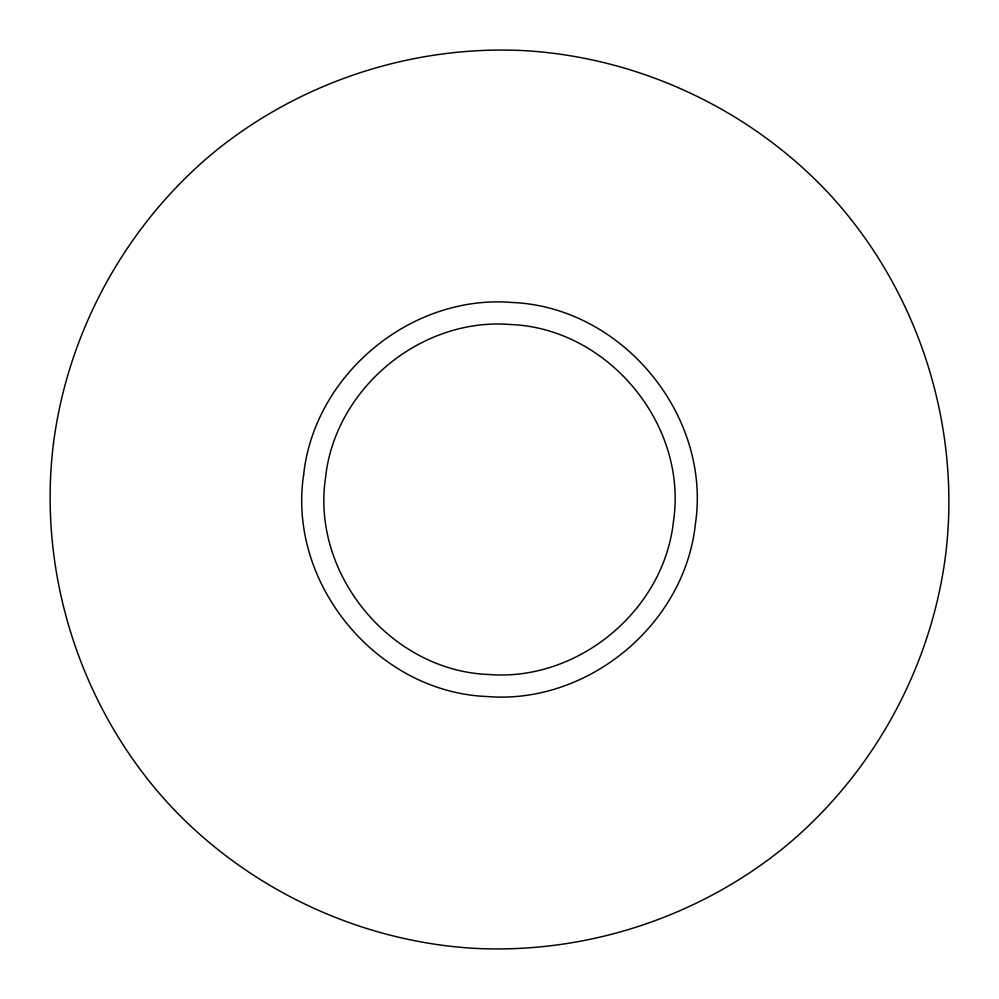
<?xml version="1.0" encoding="UTF-8"?>
<svg xmlns="http://www.w3.org/2000/svg" width="999" height="999" viewBox="0 0 999 999"><rect width="100%" height="100%" fill="white"/><g stroke="black" fill="none" stroke-linecap="round" stroke-linejoin="round"><path stroke-width="1.5" d="M53.496 443.156C37.05 574.35 81.381 710.776 171.791 807.242C249.613 889.485 358.291 940.621 471.266 948.163C584.303 954.844 698.538 917.731 786.051 845.891C873.026 773.376 930.893 668.131 945.504 555.844C961.95 424.65 917.619 288.224 827.209 191.758C749.387 109.515 640.709 58.379 527.734 50.837C414.697 44.156 300.462 81.269 212.949 153.109C125.974 225.624 68.107 330.869 53.496 443.156M303.634 474.762C287.225 583.641 377.073 692.257 487.1 696.528C587.799 704.782 684.602 624.7 695.366 524.238C711.775 415.359 621.927 306.743 511.9 302.472C411.201 294.218 314.398 374.3 303.634 474.762M325.549 477.522C310.976 574.225 390.759 670.691 488.486 674.487C577.922 681.817 663.885 610.689 673.451 521.478C688.024 424.775 608.241 328.309 510.514 324.513C421.079 317.183 335.115 388.311 325.549 477.522"/></g></svg>
